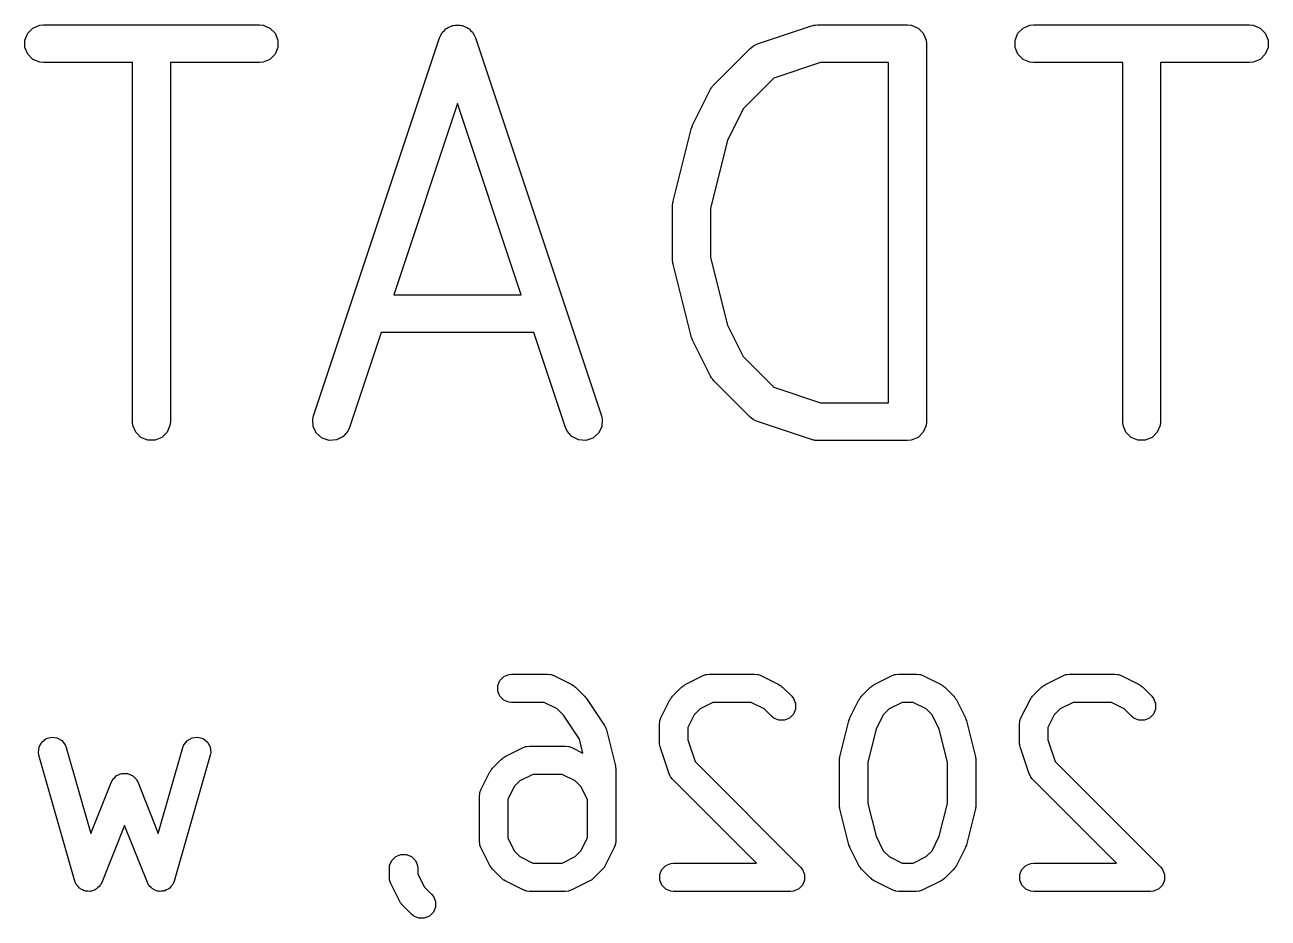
# Model space of a CAD drawing. Header units: inches. Extents: x 0.38 to 5.39, y 0.12 to 3.22.
# Drawn here: x 0.9396 to 1.1985, y 0.4305 to 0.6166 of the extents above; entities that cross this region are included whole.
import ezdxf

# ---------------------------------------------------------------- set-up
doc = ezdxf.new("R2010")
doc.units = ezdxf.units.IN
doc.header["$MEASUREMENT"] = 0
doc.layers.add('BLACK', color=250, linetype='CONTINUOUS')

msp = doc.modelspace()

# ---------------------------------------------------------------- linework, layer by layer
at = {"layer": 'BLACK', "linetype": 'CONTINUOUS'}
for p, q in [((0.94123, 0.61592), (0.94265, 0.61651)), ((0.94265, 0.61651), (0.94341, 0.61658)), ((0.94341, 0.61658), (0.98841, 0.61658)), ((0.98841, 0.61658), (0.98918, 0.61651)), ((0.98918, 0.61651), (0.9906, 0.61592)), ((1.02817, 0.61622), (1.02861, 0.61644)), ((1.02861, 0.61644), (1.02889, 0.61646)), ((1.02889, 0.61646), (1.02916, 0.61655)), ((1.02916, 0.61655), (1.02965, 0.61652)), ((1.02965, 0.61652), (1.03015, 0.61655)), ((1.03015, 0.61655), (1.03041, 0.61646)), ((1.03041, 0.61646), (1.03069, 0.61644)), ((1.03069, 0.61644), (1.03113, 0.61622)), ((1.09215, 0.61263), (1.1034, 0.61638)), ((1.1034, 0.61638), (1.10378, 0.61647)), ((1.10378, 0.61647), (1.10388, 0.61651)), ((1.10388, 0.61651), (1.10401, 0.61652)), ((1.10401, 0.61652), (1.10415, 0.61655)), ((1.10415, 0.61655), (1.10425, 0.61654)), ((1.10425, 0.61654), (1.10464, 0.61658)), ((1.10464, 0.61658), (1.12339, 0.61658)), ((1.12339, 0.61658), (1.12416, 0.61651)), ((1.12416, 0.61651), (1.12558, 0.61592)), ((1.14745, 0.61592), (1.14887, 0.61651)), ((1.14887, 0.61651), (1.14964, 0.61658)), ((1.14964, 0.61658), (1.19463, 0.61658)), ((1.19463, 0.61658), (1.1954, 0.61651)), ((1.1954, 0.61651), (1.19682, 0.61592)), ((0.93955, 0.61341), (0.94014, 0.61483)), ((0.94014, 0.61483), (0.94123, 0.61592)), ((0.9906, 0.61592), (0.99168, 0.61483)), ((0.99168, 0.61483), (0.99227, 0.61341)), ((0.99967, 0.53515), (1.02592, 0.61389)), ((1.02592, 0.61389), (1.02623, 0.61459)), ((1.02623, 0.61459), (1.02642, 0.61481)), ((1.02642, 0.61481), (1.02654, 0.61506)), ((1.02654, 0.61506), (1.02692, 0.61538)), ((1.02692, 0.61538), (1.02724, 0.61575)), ((1.02724, 0.61575), (1.02749, 0.61588)), ((1.02749, 0.61588), (1.0277, 0.61606)), ((1.0277, 0.61606), (1.02817, 0.61622)), ((1.03113, 0.61622), (1.0316, 0.61606)), ((1.0316, 0.61606), (1.03182, 0.61588)), ((1.03182, 0.61588), (1.03207, 0.61575)), ((1.03207, 0.61575), (1.03239, 0.61538)), ((1.03239, 0.61538), (1.03276, 0.61506)), ((1.03276, 0.61506), (1.03289, 0.61481)), ((1.03289, 0.61481), (1.03307, 0.61459)), ((1.03307, 0.61459), (1.03339, 0.61389)), ((1.03339, 0.61389), (1.05963, 0.53515)), ((1.12558, 0.61592), (1.12666, 0.61483)), ((1.12666, 0.61483), (1.12725, 0.61341)), ((1.14578, 0.61341), (1.14636, 0.61483)), ((1.14636, 0.61483), (1.14745, 0.61592)), ((1.19682, 0.61592), (1.19791, 0.61483)), ((1.19791, 0.61483), (1.19849, 0.61341)), ((0.93955, 0.61188), (0.93955, 0.61341)), ((0.94014, 0.61046), (0.93955, 0.61188)), ((0.99227, 0.61188), (0.99168, 0.61046)), ((0.99227, 0.61341), (0.99227, 0.61188)), ((1.08311, 0.60418), (1.09061, 0.61168)), ((1.09061, 0.61168), (1.09121, 0.61217)), ((1.09121, 0.61217), (1.09134, 0.61222)), ((1.09134, 0.61222), (1.09145, 0.61231)), ((1.09145, 0.61231), (1.09215, 0.61263)), ((1.12725, 0.61341), (1.12733, 0.61264)), ((1.12733, 0.61264), (1.12733, 0.5339)), ((1.14578, 0.61188), (1.14578, 0.61341)), ((1.14636, 0.61046), (1.14578, 0.61188)), ((1.19849, 0.61188), (1.19791, 0.61046)), ((1.19849, 0.61341), (1.19849, 0.61188)), ((0.94123, 0.60937), (0.94014, 0.61046)), ((0.94265, 0.60878), (0.94123, 0.60937)), ((0.94341, 0.60871), (0.94265, 0.60878)), ((0.96197, 0.60871), (0.94341, 0.60871)), ((0.96197, 0.5339), (0.96197, 0.60871)), ((0.98841, 0.60871), (0.96985, 0.60871)), ((0.96985, 0.60871), (0.96985, 0.5339)), ((0.98918, 0.60878), (0.98841, 0.60871)), ((0.9906, 0.60937), (0.98918, 0.60878)), ((0.99168, 0.61046), (0.9906, 0.60937)), ((1.10528, 0.60871), (1.09552, 0.60545)), ((1.11945, 0.60871), (1.10528, 0.60871)), ((1.11945, 0.53784), (1.11945, 0.60871)), ((1.14745, 0.60937), (1.14636, 0.61046)), ((1.14887, 0.60878), (1.14745, 0.60937)), ((1.14964, 0.60871), (1.14887, 0.60878)), ((1.1682, 0.60871), (1.14964, 0.60871)), ((1.1682, 0.5339), (1.1682, 0.60871)), ((1.19463, 0.60871), (1.17607, 0.60871)), ((1.17607, 0.60871), (1.17607, 0.5339)), ((1.1954, 0.60878), (1.19463, 0.60871)), ((1.19682, 0.60937), (1.1954, 0.60878)), ((1.19791, 0.61046), (1.19682, 0.60937)), ((1.08237, 0.60316), (1.08258, 0.60349)), ((1.08258, 0.60349), (1.08262, 0.60358)), ((1.08262, 0.60358), (1.08271, 0.60369)), ((1.08271, 0.60369), (1.08279, 0.60381)), ((1.08279, 0.60381), (1.08286, 0.60388)), ((1.08286, 0.60388), (1.08311, 0.60418)), ((1.09552, 0.60545), (1.08913, 0.59906)), ((1.07862, 0.59566), (1.08237, 0.60316)), ((1.02965, 0.60019), (1.01637, 0.56034)), ((1.04294, 0.56034), (1.02965, 0.60019)), ((1.08913, 0.59906), (1.08586, 0.59252)), ((1.07847, 0.59526), (1.07859, 0.59558)), ((1.07859, 0.59558), (1.0786, 0.5956)), ((1.0786, 0.5956), (1.07862, 0.59566)), ((1.07458, 0.57985), (1.07833, 0.59485)), ((1.07833, 0.59485), (1.07835, 0.59491)), ((1.07835, 0.59494), (1.07847, 0.59526)), ((1.07835, 0.59491), (1.07835, 0.59494)), ((1.08586, 0.59252), (1.08233, 0.57841)), ((1.07446, 0.57909), (1.07451, 0.57938)), ((1.07447, 0.57903), (1.07446, 0.57909)), ((1.07446, 0.5789), (1.07447, 0.57903)), ((1.07446, 0.56765), (1.07446, 0.5789)), ((1.07451, 0.57938), (1.07454, 0.57967)), ((1.07454, 0.57967), (1.07456, 0.57972)), ((1.07456, 0.57972), (1.07458, 0.57985)), ((1.08233, 0.57841), (1.08233, 0.56813)), ((1.07447, 0.56752), (1.07446, 0.56765)), ((1.07446, 0.56746), (1.07447, 0.56752)), ((1.07451, 0.56717), (1.07446, 0.56746)), ((1.07454, 0.56688), (1.07451, 0.56717)), ((1.08233, 0.56813), (1.08586, 0.55403)), ((1.07456, 0.56683), (1.07454, 0.56688)), ((1.07458, 0.56669), (1.07456, 0.56683)), ((1.07833, 0.5517), (1.07458, 0.56669)), ((1.01637, 0.56034), (1.04294, 0.56034)), ((1.01374, 0.55246), (1.00714, 0.53266)), ((1.04556, 0.55246), (1.01374, 0.55246)), ((1.05216, 0.53266), (1.04556, 0.55246)), ((1.07835, 0.55164), (1.07833, 0.5517)), ((1.07835, 0.55161), (1.07835, 0.55164)), ((1.07847, 0.55129), (1.07835, 0.55161)), ((1.08586, 0.55403), (1.08913, 0.54748)), ((1.07859, 0.55097), (1.07847, 0.55129)), ((1.0786, 0.55095), (1.07859, 0.55097)), ((1.07862, 0.55089), (1.0786, 0.55095)), ((1.08237, 0.54339), (1.07862, 0.55089)), ((1.08913, 0.54748), (1.09552, 0.54109)), ((1.08258, 0.54306), (1.08237, 0.54339)), ((1.08262, 0.54297), (1.08258, 0.54306)), ((1.08271, 0.54286), (1.08262, 0.54297)), ((1.08279, 0.54274), (1.08271, 0.54286)), ((1.08286, 0.54267), (1.08279, 0.54274)), ((1.08311, 0.54237), (1.08286, 0.54267)), ((1.09061, 0.53487), (1.08311, 0.54237)), ((1.09552, 0.54109), (1.10528, 0.53784)), ((1.10528, 0.53784), (1.11945, 0.53784)), ((0.96205, 0.53314), (0.96197, 0.5339)), ((0.96985, 0.5339), (0.96977, 0.53314)), ((0.9995, 0.5344), (0.99967, 0.53515)), ((0.99961, 0.53286), (0.9995, 0.5344)), ((1.05963, 0.53515), (1.05981, 0.5344)), ((1.05981, 0.5344), (1.0597, 0.53286)), ((1.09121, 0.53438), (1.09061, 0.53487)), ((1.09134, 0.53433), (1.09121, 0.53438)), ((1.09145, 0.53423), (1.09134, 0.53433)), ((1.09215, 0.53392), (1.09145, 0.53423)), ((1.1034, 0.53017), (1.09215, 0.53392)), ((1.12733, 0.5339), (1.12725, 0.53314)), ((1.16827, 0.53314), (1.1682, 0.5339)), ((1.17607, 0.5339), (1.176, 0.53314)), ((0.96264, 0.53172), (0.96205, 0.53314)), ((0.96372, 0.53063), (0.96264, 0.53172)), ((0.96918, 0.53172), (0.9681, 0.53063)), ((0.96977, 0.53314), (0.96918, 0.53172)), ((1.0003, 0.53149), (0.99961, 0.53286)), ((1.00146, 0.53048), (1.0003, 0.53149)), ((1.00683, 0.53195), (1.00582, 0.53079)), ((1.00714, 0.53266), (1.00683, 0.53195)), ((1.05248, 0.53195), (1.05216, 0.53266)), ((1.05349, 0.53079), (1.05248, 0.53195)), ((1.05901, 0.53149), (1.05785, 0.53048)), ((1.0597, 0.53286), (1.05901, 0.53149)), ((1.12666, 0.53172), (1.12558, 0.53063)), ((1.12725, 0.53314), (1.12666, 0.53172)), ((1.16886, 0.53172), (1.16827, 0.53314)), ((1.16995, 0.53063), (1.16886, 0.53172)), ((1.17541, 0.53172), (1.17432, 0.53063)), ((1.176, 0.53314), (1.17541, 0.53172)), ((0.96514, 0.53004), (0.96372, 0.53063)), ((0.96668, 0.53004), (0.96514, 0.53004)), ((0.9681, 0.53063), (0.96668, 0.53004)), ((1.00291, 0.53), (1.00146, 0.53048)), ((1.00445, 0.53011), (1.00291, 0.53)), ((1.00582, 0.53079), (1.00445, 0.53011)), ((1.05486, 0.53011), (1.05349, 0.53079)), ((1.05639, 0.53), (1.05486, 0.53011)), ((1.05785, 0.53048), (1.05639, 0.53)), ((1.10378, 0.53008), (1.1034, 0.53017)), ((1.10388, 0.53004), (1.10378, 0.53008)), ((1.10401, 0.53003), (1.10388, 0.53004)), ((1.10415, 0.53), (1.10401, 0.53003)), ((1.10425, 0.53001), (1.10415, 0.53)), ((1.10464, 0.52997), (1.10425, 0.53001)), ((1.12339, 0.52997), (1.10464, 0.52997)), ((1.12416, 0.53004), (1.12339, 0.52997)), ((1.12558, 0.53063), (1.12416, 0.53004)), ((1.17137, 0.53004), (1.16995, 0.53063)), ((1.1729, 0.53004), (1.17137, 0.53004)), ((1.17432, 0.53063), (1.1729, 0.53004)), ((1.03803, 0.47893), (1.03847, 0.47999)), ((1.03847, 0.47999), (1.03928, 0.48081)), ((1.03928, 0.48081), (1.04035, 0.48125)), ((1.04035, 0.48125), (1.04093, 0.48131)), ((1.04093, 0.48131), (1.04842, 0.48131)), ((1.04842, 0.48131), (1.049, 0.48125)), ((1.049, 0.48125), (1.0491, 0.48121)), ((1.0491, 0.48121), (1.0492, 0.4812)), ((1.0492, 0.4812), (1.04974, 0.48099)), ((1.04974, 0.48099), (1.05349, 0.47912)), ((1.05349, 0.47912), (1.05374, 0.47896)), ((1.07685, 0.47896), (1.0771, 0.47912)), ((1.0771, 0.47912), (1.08085, 0.48099)), ((1.08085, 0.48099), (1.08139, 0.4812)), ((1.08139, 0.4812), (1.0815, 0.48121)), ((1.0815, 0.48121), (1.08159, 0.48125)), ((1.08159, 0.48125), (1.08217, 0.48131)), ((1.08217, 0.48131), (1.09154, 0.48131)), ((1.09154, 0.48131), (1.09212, 0.48125)), ((1.09212, 0.48125), (1.09222, 0.48121)), ((1.09222, 0.48121), (1.09232, 0.4812)), ((1.09232, 0.4812), (1.09286, 0.48099)), ((1.09286, 0.48099), (1.09661, 0.47912)), ((1.09661, 0.47912), (1.09686, 0.47896)), ((1.11622, 0.47896), (1.11647, 0.47912)), ((1.11647, 0.47912), (1.12022, 0.48099)), ((1.12022, 0.48099), (1.12076, 0.4812)), ((1.12076, 0.4812), (1.12087, 0.48121)), ((1.12087, 0.48121), (1.12096, 0.48125)), ((1.12096, 0.48125), (1.12154, 0.48131)), ((1.12154, 0.48131), (1.12529, 0.48131)), ((1.12529, 0.48131), (1.12587, 0.48125)), ((1.12587, 0.48125), (1.12596, 0.48121)), ((1.12596, 0.48121), (1.12607, 0.4812)), ((1.12607, 0.4812), (1.12661, 0.48099)), ((1.12661, 0.48099), (1.13036, 0.47912)), ((1.13036, 0.47912), (1.13061, 0.47896)), ((1.15184, 0.47896), (1.15209, 0.47912)), ((1.15209, 0.47912), (1.15584, 0.48099)), ((1.15584, 0.48099), (1.15638, 0.4812)), ((1.15638, 0.4812), (1.15649, 0.48121)), ((1.15649, 0.48121), (1.15658, 0.48125)), ((1.15658, 0.48125), (1.15716, 0.48131)), ((1.15716, 0.48131), (1.16653, 0.48131)), ((1.16653, 0.48131), (1.16711, 0.48125)), ((1.16711, 0.48125), (1.16721, 0.48121)), ((1.16721, 0.48121), (1.16731, 0.4812)), ((1.16731, 0.4812), (1.16786, 0.48099)), ((1.16786, 0.48099), (1.1716, 0.47912)), ((1.1716, 0.47912), (1.17185, 0.47896)), ((1.03803, 0.47778), (1.03803, 0.47893)), ((1.03847, 0.47671), (1.03803, 0.47778)), ((1.03928, 0.4759), (1.03847, 0.47671)), ((1.05374, 0.47896), (1.05381, 0.47893)), ((1.05381, 0.47893), (1.0539, 0.47887)), ((1.0539, 0.47887), (1.05398, 0.47881)), ((1.05398, 0.47881), (1.05404, 0.47875)), ((1.05404, 0.47875), (1.05426, 0.47857)), ((1.05426, 0.47857), (1.05614, 0.47669)), ((1.05614, 0.47669), (1.05614, 0.47669)), ((1.05614, 0.47669), (1.05614, 0.47669)), ((1.05614, 0.47669), (1.05633, 0.47646)), ((1.05633, 0.47646), (1.0565, 0.47624)), ((1.07421, 0.47641), (1.07427, 0.47647)), ((1.07427, 0.47647), (1.07446, 0.47669)), ((1.07446, 0.47669), (1.07633, 0.47857)), ((1.07633, 0.47857), (1.07656, 0.47875)), ((1.07656, 0.47875), (1.07661, 0.47881)), ((1.07661, 0.47881), (1.0767, 0.47887)), ((1.0767, 0.47887), (1.07678, 0.47893)), ((1.07678, 0.47893), (1.07685, 0.47896)), ((1.09686, 0.47896), (1.09693, 0.47893)), ((1.09693, 0.47893), (1.09702, 0.47887)), ((1.09702, 0.47887), (1.0971, 0.47881)), ((1.0971, 0.47881), (1.09716, 0.47875)), ((1.09716, 0.47875), (1.09738, 0.47857)), ((1.09738, 0.47857), (1.09926, 0.47669)), ((1.09926, 0.47669), (1.09962, 0.47624)), ((1.11358, 0.47641), (1.11364, 0.47647)), ((1.11364, 0.47647), (1.11383, 0.47669)), ((1.11383, 0.47669), (1.1157, 0.47857)), ((1.1157, 0.47857), (1.11593, 0.47875)), ((1.11593, 0.47875), (1.11598, 0.47881)), ((1.11598, 0.47881), (1.11607, 0.47887)), ((1.11607, 0.47887), (1.11615, 0.47893)), ((1.11615, 0.47893), (1.11622, 0.47896)), ((1.13061, 0.47896), (1.13068, 0.47893)), ((1.13068, 0.47893), (1.13076, 0.47887)), ((1.13076, 0.47887), (1.13085, 0.47881)), ((1.13085, 0.47881), (1.1309, 0.47875)), ((1.1309, 0.47875), (1.13113, 0.47857)), ((1.13113, 0.47857), (1.133, 0.47669)), ((1.133, 0.47669), (1.13319, 0.47647)), ((1.13319, 0.47647), (1.13325, 0.47641)), ((1.1492, 0.47641), (1.14926, 0.47647)), ((1.14926, 0.47647), (1.14945, 0.47669)), ((1.14945, 0.47669), (1.15132, 0.47857)), ((1.15132, 0.47857), (1.15155, 0.47875)), ((1.15155, 0.47875), (1.1516, 0.47881)), ((1.1516, 0.47881), (1.15169, 0.47887)), ((1.15169, 0.47887), (1.15177, 0.47893)), ((1.15177, 0.47893), (1.15184, 0.47896)), ((1.17185, 0.47896), (1.17192, 0.47893)), ((1.17192, 0.47893), (1.17201, 0.47887)), ((1.17201, 0.47887), (1.17209, 0.47881)), ((1.17209, 0.47881), (1.17215, 0.47875)), ((1.17215, 0.47875), (1.17237, 0.47857)), ((1.17237, 0.47857), (1.17425, 0.47669)), ((1.17425, 0.47669), (1.17461, 0.47624)), ((1.04035, 0.47546), (1.03928, 0.4759)), ((1.04093, 0.4754), (1.04035, 0.47546)), ((1.04773, 0.4754), (1.04093, 0.4754)), ((1.05042, 0.47405), (1.04773, 0.4754)), ((1.05175, 0.47272), (1.05042, 0.47405)), ((1.0565, 0.47624), (1.0565, 0.47624)), ((1.0565, 0.47624), (1.05651, 0.47624)), ((1.05651, 0.47624), (1.06026, 0.47062)), ((1.07203, 0.47218), (1.0739, 0.47592)), ((1.0739, 0.47592), (1.07406, 0.47617)), ((1.07406, 0.47617), (1.07409, 0.47624)), ((1.07409, 0.47624), (1.07416, 0.47633)), ((1.07416, 0.47633), (1.07421, 0.47641)), ((1.08017, 0.47405), (1.07897, 0.47285)), ((1.08287, 0.4754), (1.08017, 0.47405)), ((1.09085, 0.4754), (1.08287, 0.4754)), ((1.09354, 0.47405), (1.09085, 0.4754)), ((1.09508, 0.47252), (1.09354, 0.47405)), ((1.09962, 0.47624), (1.10006, 0.47518)), ((1.10006, 0.47403), (1.09962, 0.47296)), ((1.10006, 0.47518), (1.10006, 0.47403)), ((1.1114, 0.47218), (1.11328, 0.47592)), ((1.11328, 0.47592), (1.11343, 0.47617)), ((1.11343, 0.47617), (1.11346, 0.47624)), ((1.11346, 0.47624), (1.11353, 0.47633)), ((1.11353, 0.47633), (1.11358, 0.47641)), ((1.11954, 0.47405), (1.11834, 0.47285)), ((1.12224, 0.4754), (1.11954, 0.47405)), ((1.12459, 0.4754), (1.12224, 0.4754)), ((1.12729, 0.47405), (1.12459, 0.4754)), ((1.12849, 0.47285), (1.12729, 0.47405)), ((1.13325, 0.47641), (1.1333, 0.47633)), ((1.1333, 0.47633), (1.13337, 0.47624)), ((1.13337, 0.47624), (1.1334, 0.47617)), ((1.1334, 0.47617), (1.13356, 0.47592)), ((1.13356, 0.47592), (1.13543, 0.47218)), ((1.14702, 0.47218), (1.1489, 0.47592)), ((1.1489, 0.47592), (1.14905, 0.47617)), ((1.14905, 0.47617), (1.14908, 0.47624)), ((1.14908, 0.47624), (1.14915, 0.47633)), ((1.14915, 0.47633), (1.1492, 0.47641)), ((1.15516, 0.47405), (1.15396, 0.47285)), ((1.15786, 0.4754), (1.15516, 0.47405)), ((1.16584, 0.4754), (1.15786, 0.4754)), ((1.16854, 0.47405), (1.16584, 0.4754)), ((1.17007, 0.47252), (1.16854, 0.47405)), ((1.17461, 0.47624), (1.17506, 0.47518)), ((1.17506, 0.47403), (1.17461, 0.47296)), ((1.17506, 0.47518), (1.17506, 0.47403)), ((1.05506, 0.46777), (1.05175, 0.47272)), ((1.07172, 0.47085), (1.07178, 0.47143)), ((1.07178, 0.47143), (1.07182, 0.47153)), ((1.07182, 0.47163), (1.07203, 0.47218)), ((1.07182, 0.47153), (1.07182, 0.47163)), ((1.07897, 0.47285), (1.07762, 0.47016)), ((1.09553, 0.47215), (1.09508, 0.47252)), ((1.09659, 0.47171), (1.09553, 0.47215)), ((1.09774, 0.47171), (1.09659, 0.47171)), ((1.09881, 0.47215), (1.09774, 0.47171)), ((1.09962, 0.47296), (1.09881, 0.47215)), ((1.1093, 0.46407), (1.11118, 0.47157)), ((1.11118, 0.47157), (1.11119, 0.47161)), ((1.11119, 0.47163), (1.11129, 0.47187)), ((1.11119, 0.47161), (1.11119, 0.47163)), ((1.11129, 0.47187), (1.11137, 0.47212)), ((1.11137, 0.47212), (1.11138, 0.47213)), ((1.11138, 0.47213), (1.1114, 0.47218)), ((1.11834, 0.47285), (1.11683, 0.46982)), ((1.13, 0.46982), (1.12849, 0.47285)), ((1.13543, 0.47218), (1.13545, 0.47213)), ((1.13545, 0.47213), (1.13546, 0.47212)), ((1.13546, 0.47212), (1.13555, 0.47187)), ((1.13555, 0.47187), (1.13564, 0.47163)), ((1.13564, 0.47163), (1.13564, 0.47161)), ((1.13564, 0.47161), (1.13565, 0.47157)), ((1.13565, 0.47157), (1.13753, 0.46407)), ((1.14671, 0.47085), (1.14677, 0.47143)), ((1.14677, 0.47143), (1.14681, 0.47153)), ((1.14681, 0.47163), (1.14702, 0.47218)), ((1.14681, 0.47153), (1.14681, 0.47163)), ((1.15396, 0.47285), (1.15261, 0.47016)), ((1.17052, 0.47215), (1.17007, 0.47252)), ((1.17158, 0.47171), (1.17052, 0.47215)), ((1.17274, 0.47171), (1.17158, 0.47171)), ((1.1738, 0.47215), (1.17274, 0.47171)), ((1.17461, 0.47296), (1.1738, 0.47215)), ((1.06026, 0.47062), (1.06042, 0.4703)), ((1.06042, 0.4703), (1.06047, 0.47024)), ((1.06047, 0.47024), (1.06049, 0.47017)), ((1.06049, 0.47017), (1.06053, 0.47011)), ((1.06053, 0.47011), (1.06054, 0.47004)), ((1.06054, 0.47004), (1.06066, 0.4697)), ((1.06066, 0.4697), (1.06254, 0.4622)), ((1.07172, 0.4671), (1.07172, 0.47085)), ((1.07762, 0.47016), (1.07762, 0.46758)), ((1.11683, 0.46982), (1.11512, 0.46299)), ((1.13171, 0.46299), (1.13, 0.46982)), ((1.14671, 0.4671), (1.14671, 0.47085)), ((1.15261, 0.47016), (1.15261, 0.46758)), ((0.94237, 0.46499), (0.9425, 0.46613)), ((0.9425, 0.46613), (0.94306, 0.46714)), ((0.94306, 0.46714), (0.94396, 0.46786)), ((0.94396, 0.46786), (0.94507, 0.46817)), ((0.94507, 0.46817), (0.94622, 0.46804)), ((0.94622, 0.46804), (0.94722, 0.46748)), ((0.94722, 0.46748), (0.94794, 0.46658)), ((0.94794, 0.46658), (0.94815, 0.46604)), ((0.97247, 0.46604), (0.97268, 0.46658)), ((0.97268, 0.46658), (0.9734, 0.46748)), ((0.9734, 0.46748), (0.97441, 0.46804)), ((0.97441, 0.46804), (0.97555, 0.46817)), ((0.97555, 0.46817), (0.97666, 0.46786)), ((0.97666, 0.46786), (0.97756, 0.46714)), ((0.97756, 0.46714), (0.97812, 0.46613)), ((0.97812, 0.46613), (0.97825, 0.46499)), ((1.04335, 0.466), (1.0439, 0.4662)), ((1.0439, 0.4662), (1.044, 0.46621)), ((1.044, 0.46621), (1.0441, 0.46625)), ((1.0441, 0.46625), (1.04467, 0.46631)), ((1.04467, 0.46631), (1.05217, 0.46631)), ((1.05217, 0.46631), (1.05275, 0.46625)), ((1.05275, 0.46625), (1.05285, 0.46621)), ((1.05285, 0.46621), (1.05295, 0.4662)), ((1.05295, 0.4662), (1.05349, 0.466)), ((1.05579, 0.46485), (1.05506, 0.46777)), ((1.07175, 0.46681), (1.07172, 0.4671)), ((1.07174, 0.46674), (1.07175, 0.46681)), ((1.07176, 0.46663), (1.07174, 0.46674)), ((1.07178, 0.46653), (1.07176, 0.46663)), ((1.07181, 0.46646), (1.07178, 0.46653)), ((1.07187, 0.46617), (1.07181, 0.46646)), ((1.07374, 0.46055), (1.07187, 0.46617)), ((1.07762, 0.46758), (1.07913, 0.46308)), ((1.14674, 0.46681), (1.14671, 0.4671)), ((1.14673, 0.46674), (1.14674, 0.46681)), ((1.14676, 0.46663), (1.14673, 0.46674)), ((1.14677, 0.46653), (1.14676, 0.46663)), ((1.1468, 0.46646), (1.14677, 0.46653)), ((1.14686, 0.46617), (1.1468, 0.46646)), ((1.14874, 0.46055), (1.14686, 0.46617)), ((1.15261, 0.46758), (1.15412, 0.46308)), ((0.94247, 0.46442), (0.94237, 0.46499)), ((0.94997, 0.43817), (0.94247, 0.46442)), ((0.94815, 0.46604), (0.95328, 0.4481)), ((0.96734, 0.4481), (0.97247, 0.46604)), ((0.97815, 0.46442), (0.97065, 0.43817)), ((0.97825, 0.46499), (0.97815, 0.46442)), ((1.03696, 0.46169), (1.03884, 0.46357)), ((1.03884, 0.46357), (1.03906, 0.46375)), ((1.03906, 0.46375), (1.03912, 0.46381)), ((1.03912, 0.46381), (1.0392, 0.46387)), ((1.0392, 0.46387), (1.03928, 0.46394)), ((1.03928, 0.46394), (1.03936, 0.46397)), ((1.03936, 0.46397), (1.0396, 0.46412)), ((1.0396, 0.46412), (1.04335, 0.466)), ((1.05349, 0.466), (1.05579, 0.46485)), ((1.10922, 0.4635), (1.10925, 0.46371)), ((1.10925, 0.46371), (1.10927, 0.46393)), ((1.10927, 0.46393), (1.10929, 0.46397)), ((1.10929, 0.46397), (1.1093, 0.46407)), ((1.13753, 0.46407), (1.13754, 0.46397)), ((1.13754, 0.46397), (1.13756, 0.46393)), ((1.13756, 0.46393), (1.13758, 0.46371)), ((1.13758, 0.46371), (1.13761, 0.4635)), ((1.03453, 0.45718), (1.03641, 0.46093)), ((1.03641, 0.46093), (1.03657, 0.46117)), ((1.03657, 0.46117), (1.0366, 0.46125)), ((1.0366, 0.46125), (1.03666, 0.46133)), ((1.03666, 0.46133), (1.03672, 0.46142)), ((1.03672, 0.46142), (1.03678, 0.46147)), ((1.03678, 0.46147), (1.03696, 0.46169)), ((1.06254, 0.4622), (1.06255, 0.4621)), ((1.06255, 0.4621), (1.06257, 0.46206)), ((1.06257, 0.46206), (1.06259, 0.46184)), ((1.06259, 0.46184), (1.06262, 0.46162)), ((1.06262, 0.46162), (1.06262, 0.46158)), ((1.06262, 0.46158), (1.06263, 0.46148)), ((1.06263, 0.46148), (1.06263, 0.44648)), ((1.07913, 0.46308), (1.10113, 0.44107)), ((1.10921, 0.46336), (1.10922, 0.46346)), ((1.10921, 0.45398), (1.10921, 0.46336)), ((1.10922, 0.46346), (1.10922, 0.4635)), ((1.11512, 0.46299), (1.11512, 0.45435)), ((1.13171, 0.45435), (1.13171, 0.46299)), ((1.13761, 0.4635), (1.13761, 0.46346)), ((1.13761, 0.46346), (1.13762, 0.46336)), ((1.13762, 0.46336), (1.13762, 0.45398)), ((1.15412, 0.46308), (1.17612, 0.44107)), ((0.95328, 0.4481), (0.95757, 0.45883)), ((0.95757, 0.45883), (0.95784, 0.45934)), ((0.95784, 0.45934), (0.95786, 0.45937)), ((0.95786, 0.45937), (0.95788, 0.4594)), ((0.95788, 0.4594), (0.95826, 0.45978)), ((0.95826, 0.45978), (0.95864, 0.46017)), ((0.95864, 0.46017), (0.95867, 0.46018)), ((0.95867, 0.46018), (0.9587, 0.46021)), ((0.9587, 0.46021), (0.9592, 0.46041)), ((0.9592, 0.46041), (0.9597, 0.46062)), ((0.9597, 0.46062), (0.95974, 0.46062)), ((0.95974, 0.46062), (0.95977, 0.46063)), ((0.95977, 0.46063), (0.96031, 0.46063)), ((0.96031, 0.46063), (0.96085, 0.46063)), ((0.96085, 0.46063), (0.96089, 0.46062)), ((0.96089, 0.46062), (0.96092, 0.46062)), ((0.96092, 0.46062), (0.96142, 0.46041)), ((0.96142, 0.46041), (0.96192, 0.46021)), ((0.96192, 0.46021), (0.96195, 0.46018)), ((0.96195, 0.46018), (0.96198, 0.46017)), ((0.96198, 0.46017), (0.96236, 0.45978)), ((0.96236, 0.45978), (0.96275, 0.4594)), ((0.96275, 0.4594), (0.96276, 0.45937)), ((0.96276, 0.45937), (0.96279, 0.45934)), ((0.96279, 0.45934), (0.96305, 0.45883)), ((0.96305, 0.45883), (0.96734, 0.4481)), ((1.04267, 0.45905), (1.04148, 0.45786)), ((1.04537, 0.4604), (1.04267, 0.45905)), ((1.05148, 0.4604), (1.04537, 0.4604)), ((1.05417, 0.45905), (1.05148, 0.4604)), ((1.05537, 0.45786), (1.05417, 0.45905)), ((1.07398, 0.46002), (1.07374, 0.46055)), ((1.07405, 0.45994), (1.07398, 0.46002)), ((1.07409, 0.45984), (1.07405, 0.45994)), ((1.07446, 0.45939), (1.07409, 0.45984)), ((1.09191, 0.44194), (1.07446, 0.45939)), ((1.14897, 0.46002), (1.14874, 0.46055)), ((1.14904, 0.45994), (1.14897, 0.46002)), ((1.14908, 0.45984), (1.14904, 0.45994)), ((1.14945, 0.45939), (1.14908, 0.45984)), ((1.16691, 0.44194), (1.14945, 0.45939)), ((1.03422, 0.45586), (1.03428, 0.45643)), ((1.03422, 0.44648), (1.03422, 0.45586)), ((1.03428, 0.45643), (1.03432, 0.45653)), ((1.03432, 0.45653), (1.03433, 0.45664)), ((1.03433, 0.45664), (1.03453, 0.45718)), ((1.04148, 0.45786), (1.04013, 0.45516)), ((1.05672, 0.45516), (1.05537, 0.45786)), ((1.04013, 0.45516), (1.04013, 0.44718)), ((1.05672, 0.44718), (1.05672, 0.45516)), ((1.10922, 0.45388), (1.10921, 0.45398)), ((1.10922, 0.45384), (1.10922, 0.45388)), ((1.10925, 0.45362), (1.10922, 0.45384)), ((1.10927, 0.45341), (1.10925, 0.45362)), ((1.10929, 0.45337), (1.10927, 0.45341)), ((1.1093, 0.45327), (1.10929, 0.45337)), ((1.11118, 0.44577), (1.1093, 0.45327)), ((1.11512, 0.45435), (1.11683, 0.44751)), ((1.13, 0.44751), (1.13171, 0.45435)), ((1.13753, 0.45327), (1.13565, 0.44577)), ((1.13754, 0.45337), (1.13753, 0.45327)), ((1.13756, 0.45341), (1.13754, 0.45337)), ((1.13758, 0.45362), (1.13756, 0.45341)), ((1.13761, 0.45384), (1.13758, 0.45362)), ((1.13762, 0.45398), (1.13761, 0.45388)), ((1.13761, 0.45388), (1.13761, 0.45384)), ((0.96031, 0.44978), (0.95555, 0.43789)), ((0.96507, 0.43789), (0.96031, 0.44978)), ((1.03428, 0.44591), (1.03422, 0.44648)), ((1.03432, 0.44581), (1.03428, 0.44591)), ((1.03433, 0.4457), (1.03432, 0.44581)), ((1.03453, 0.44516), (1.03433, 0.4457)), ((1.04013, 0.44718), (1.04148, 0.44448)), ((1.05537, 0.44448), (1.05672, 0.44718)), ((1.06252, 0.4457), (1.06231, 0.44516)), ((1.06253, 0.44581), (1.06252, 0.4457)), ((1.06257, 0.44591), (1.06253, 0.44581)), ((1.06263, 0.44648), (1.06257, 0.44591)), ((1.11119, 0.44572), (1.11118, 0.44577)), ((1.11119, 0.4457), (1.11119, 0.44572)), ((1.11129, 0.44546), (1.11119, 0.4457)), ((1.11137, 0.44522), (1.11129, 0.44546)), ((1.11683, 0.44751), (1.11834, 0.44448)), ((1.12849, 0.44448), (1.13, 0.44751)), ((1.13555, 0.44546), (1.13546, 0.44522)), ((1.13564, 0.4457), (1.13555, 0.44546)), ((1.13565, 0.44577), (1.13564, 0.44572)), ((1.13564, 0.44572), (1.13564, 0.4457)), ((1.01597, 0.4425), (1.01679, 0.44331)), ((1.01679, 0.44331), (1.01785, 0.44375)), ((1.01785, 0.44375), (1.019, 0.44375)), ((1.019, 0.44375), (1.02007, 0.44331)), ((1.02007, 0.44331), (1.02088, 0.4425)), ((1.03641, 0.44141), (1.03453, 0.44516)), ((1.04148, 0.44448), (1.04267, 0.44328)), ((1.04267, 0.44328), (1.04537, 0.44194)), ((1.05148, 0.44194), (1.05417, 0.44328)), ((1.05417, 0.44328), (1.05537, 0.44448)), ((1.06231, 0.44516), (1.06044, 0.44141)), ((1.11138, 0.4452), (1.11137, 0.44522)), ((1.1114, 0.44516), (1.11138, 0.4452)), ((1.11328, 0.44141), (1.1114, 0.44516)), ((1.11834, 0.44448), (1.11954, 0.44328)), ((1.11954, 0.44328), (1.12224, 0.44194)), ((1.12459, 0.44194), (1.12729, 0.44328)), ((1.12729, 0.44328), (1.12849, 0.44448)), ((1.13543, 0.44516), (1.13356, 0.44141)), ((1.13545, 0.4452), (1.13543, 0.44516)), ((1.13546, 0.44522), (1.13545, 0.4452)), ((1.01548, 0.44086), (1.01553, 0.44143)), ((1.01548, 0.43898), (1.01548, 0.44086)), ((1.01553, 0.44143), (1.01597, 0.4425)), ((1.02088, 0.4425), (1.02132, 0.44143)), ((1.02132, 0.44143), (1.02138, 0.44086)), ((1.02138, 0.44086), (1.02138, 0.43968)), ((1.03657, 0.44116), (1.03641, 0.44141)), ((1.0366, 0.44109), (1.03657, 0.44116)), ((1.03666, 0.44101), (1.0366, 0.44109)), ((1.03672, 0.44092), (1.03666, 0.44101)), ((1.03678, 0.44087), (1.03672, 0.44092)), ((1.03696, 0.44065), (1.03678, 0.44087)), ((1.03884, 0.43877), (1.03696, 0.44065)), ((1.04537, 0.44194), (1.05148, 0.44194)), ((1.05989, 0.44065), (1.05801, 0.43877)), ((1.06007, 0.44087), (1.05989, 0.44065)), ((1.06013, 0.44092), (1.06007, 0.44087)), ((1.06019, 0.44101), (1.06013, 0.44092)), ((1.06025, 0.44109), (1.06019, 0.44101)), ((1.06028, 0.44116), (1.06025, 0.44109)), ((1.06044, 0.44141), (1.06028, 0.44116)), ((1.07178, 0.43956), (1.07222, 0.44062)), ((1.07222, 0.44062), (1.07303, 0.44144)), ((1.07303, 0.44144), (1.0741, 0.44188)), ((1.0741, 0.44188), (1.07467, 0.44194)), ((1.07467, 0.44194), (1.09191, 0.44194)), ((1.10113, 0.44107), (1.1015, 0.44062)), ((1.1015, 0.44062), (1.10194, 0.43956)), ((1.11343, 0.44116), (1.11328, 0.44141)), ((1.11346, 0.44109), (1.11343, 0.44116)), ((1.11353, 0.44101), (1.11346, 0.44109)), ((1.11358, 0.44092), (1.11353, 0.44101)), ((1.11364, 0.44087), (1.11358, 0.44092)), ((1.11383, 0.44065), (1.11364, 0.44087)), ((1.1157, 0.43877), (1.11383, 0.44065)), ((1.12224, 0.44194), (1.12459, 0.44194)), ((1.133, 0.44065), (1.13113, 0.43877)), ((1.13319, 0.44087), (1.133, 0.44065)), ((1.13325, 0.44092), (1.13319, 0.44087)), ((1.1333, 0.44101), (1.13325, 0.44092)), ((1.13337, 0.44109), (1.1333, 0.44101)), ((1.1334, 0.44116), (1.13337, 0.44109)), ((1.13356, 0.44141), (1.1334, 0.44116)), ((1.14677, 0.43956), (1.14721, 0.44062)), ((1.14721, 0.44062), (1.14802, 0.44144)), ((1.14802, 0.44144), (1.14909, 0.44188)), ((1.14909, 0.44188), (1.14966, 0.44194)), ((1.14966, 0.44194), (1.16691, 0.44194)), ((1.17612, 0.44107), (1.17649, 0.44062)), ((1.17649, 0.44062), (1.17693, 0.43956)), ((0.95019, 0.43763), (0.94997, 0.43817)), ((0.9503, 0.43749), (0.95019, 0.43763)), ((0.95555, 0.43789), (0.95529, 0.43737)), ((0.96533, 0.43737), (0.96507, 0.43789)), ((0.97044, 0.43763), (0.97032, 0.43749)), ((0.97065, 0.43817), (0.97044, 0.43763)), ((1.01553, 0.43841), (1.01548, 0.43898)), ((1.01557, 0.43831), (1.01553, 0.43841)), ((1.01558, 0.4382), (1.01557, 0.43831)), ((1.01579, 0.43766), (1.01558, 0.4382)), ((1.01766, 0.43391), (1.01579, 0.43766)), ((1.02138, 0.43968), (1.02273, 0.43698)), ((1.03906, 0.43858), (1.03884, 0.43877)), ((1.03912, 0.43853), (1.03906, 0.43858)), ((1.0392, 0.43847), (1.03912, 0.43853)), ((1.03928, 0.4384), (1.0392, 0.43847)), ((1.03936, 0.43837), (1.03928, 0.4384)), ((1.0396, 0.43822), (1.03936, 0.43837)), ((1.04335, 0.43634), (1.0396, 0.43822)), ((1.05724, 0.43822), (1.05349, 0.43634)), ((1.05749, 0.43837), (1.05724, 0.43822)), ((1.05756, 0.4384), (1.05749, 0.43837)), ((1.05764, 0.43847), (1.05756, 0.4384)), ((1.05773, 0.43853), (1.05764, 0.43847)), ((1.05779, 0.43858), (1.05773, 0.43853)), ((1.05801, 0.43877), (1.05779, 0.43858)), ((1.07178, 0.43841), (1.07178, 0.43956)), ((1.07222, 0.43734), (1.07178, 0.43841)), ((1.10194, 0.43841), (1.1015, 0.43734)), ((1.10194, 0.43956), (1.10194, 0.43841)), ((1.11593, 0.43858), (1.1157, 0.43877)), ((1.11598, 0.43853), (1.11593, 0.43858)), ((1.11607, 0.43847), (1.11598, 0.43853)), ((1.11615, 0.4384), (1.11607, 0.43847)), ((1.11622, 0.43837), (1.11615, 0.4384)), ((1.11647, 0.43822), (1.11622, 0.43837)), ((1.12022, 0.43634), (1.11647, 0.43822)), ((1.13036, 0.43822), (1.12661, 0.43634)), ((1.13061, 0.43837), (1.13036, 0.43822)), ((1.13068, 0.4384), (1.13061, 0.43837)), ((1.13076, 0.43847), (1.13068, 0.4384)), ((1.13085, 0.43853), (1.13076, 0.43847)), ((1.1309, 0.43858), (1.13085, 0.43853)), ((1.13113, 0.43877), (1.1309, 0.43858)), ((1.14677, 0.43841), (1.14677, 0.43956)), ((1.14721, 0.43734), (1.14677, 0.43841)), ((1.17693, 0.43841), (1.17649, 0.43734)), ((1.17693, 0.43956), (1.17693, 0.43841)), ((0.95038, 0.43731), (0.9503, 0.43749)), ((0.95066, 0.43704), (0.95038, 0.43731)), ((0.9509, 0.43673), (0.95066, 0.43704)), ((0.95107, 0.43664), (0.9509, 0.43673)), ((0.9512, 0.43651), (0.95107, 0.43664)), ((0.95157, 0.43636), (0.9512, 0.43651)), ((0.95191, 0.43617), (0.95157, 0.43636)), ((0.9521, 0.43615), (0.95191, 0.43617)), ((0.95227, 0.43608), (0.9521, 0.43615)), ((0.95266, 0.43609), (0.95227, 0.43608)), ((0.95305, 0.43604), (0.95266, 0.43609)), ((0.95323, 0.43609), (0.95305, 0.43604)), ((0.95342, 0.43609), (0.95323, 0.43609)), ((0.95378, 0.43625), (0.95342, 0.43609)), ((0.95416, 0.43636), (0.95378, 0.43625)), ((0.95431, 0.43647), (0.95416, 0.43636)), ((0.95448, 0.43655), (0.95431, 0.43647)), ((0.95476, 0.43683), (0.95448, 0.43655)), ((0.95506, 0.43707), (0.95476, 0.43683)), ((0.95515, 0.43724), (0.95506, 0.43707)), ((0.95529, 0.43737), (0.95515, 0.43724)), ((0.96547, 0.43724), (0.96533, 0.43737)), ((0.96556, 0.43707), (0.96547, 0.43724)), ((0.96587, 0.43683), (0.96556, 0.43707)), ((0.96614, 0.43655), (0.96587, 0.43683)), ((0.96631, 0.43647), (0.96614, 0.43655)), ((0.96646, 0.43636), (0.96631, 0.43647)), ((0.96684, 0.43625), (0.96646, 0.43636)), ((0.9672, 0.43609), (0.96684, 0.43625)), ((0.96739, 0.43609), (0.9672, 0.43609)), ((0.96757, 0.43604), (0.96739, 0.43609)), ((0.96796, 0.43609), (0.96757, 0.43604)), ((0.96835, 0.43608), (0.96796, 0.43609)), ((0.96853, 0.43615), (0.96835, 0.43608)), ((0.96871, 0.43617), (0.96853, 0.43615)), ((0.96906, 0.43636), (0.96871, 0.43617)), ((0.96942, 0.43651), (0.96906, 0.43636)), ((0.96955, 0.43664), (0.96942, 0.43651)), ((0.96972, 0.43673), (0.96955, 0.43664)), ((0.96996, 0.43704), (0.96972, 0.43673)), ((0.97024, 0.43731), (0.96996, 0.43704)), ((0.97032, 0.43749), (0.97024, 0.43731)), ((1.02273, 0.43698), (1.02427, 0.43545)), ((1.02427, 0.43545), (1.02463, 0.435)), ((1.0439, 0.43614), (1.04335, 0.43634)), ((1.044, 0.43613), (1.0439, 0.43614)), ((1.0441, 0.43609), (1.044, 0.43613)), ((1.04467, 0.43603), (1.0441, 0.43609)), ((1.05217, 0.43603), (1.04467, 0.43603)), ((1.05275, 0.43609), (1.05217, 0.43603)), ((1.05285, 0.43613), (1.05275, 0.43609)), ((1.05295, 0.43614), (1.05285, 0.43613)), ((1.05349, 0.43634), (1.05295, 0.43614)), ((1.07303, 0.43653), (1.07222, 0.43734)), ((1.0741, 0.43609), (1.07303, 0.43653)), ((1.07467, 0.43603), (1.0741, 0.43609)), ((1.09904, 0.43603), (1.07467, 0.43603)), ((1.09962, 0.43609), (1.09904, 0.43603)), ((1.09993, 0.43622), (1.09962, 0.43609)), ((1.10068, 0.43653), (1.09993, 0.43622)), ((1.1015, 0.43734), (1.10068, 0.43653)), ((1.12076, 0.43614), (1.12022, 0.43634)), ((1.12087, 0.43613), (1.12076, 0.43614)), ((1.12096, 0.43609), (1.12087, 0.43613)), ((1.12154, 0.43603), (1.12096, 0.43609)), ((1.12529, 0.43603), (1.12154, 0.43603)), ((1.12587, 0.43609), (1.12529, 0.43603)), ((1.12596, 0.43613), (1.12587, 0.43609)), ((1.12607, 0.43614), (1.12596, 0.43613)), ((1.12661, 0.43634), (1.12607, 0.43614)), ((1.14802, 0.43653), (1.14721, 0.43734)), ((1.14909, 0.43609), (1.14802, 0.43653)), ((1.14966, 0.43603), (1.14909, 0.43609)), ((1.17403, 0.43603), (1.14966, 0.43603)), ((1.17461, 0.43609), (1.17403, 0.43603)), ((1.17492, 0.43622), (1.17461, 0.43609)), ((1.17567, 0.43653), (1.17492, 0.43622)), ((1.17649, 0.43734), (1.17567, 0.43653)), ((1.01782, 0.43367), (1.01766, 0.43391)), ((1.01785, 0.43359), (1.01782, 0.43367)), ((1.01791, 0.43351), (1.01785, 0.43359)), ((1.01797, 0.43342), (1.01791, 0.43351)), ((1.01803, 0.43337), (1.01797, 0.43342)), ((1.01822, 0.43315), (1.01803, 0.43337)), ((1.02009, 0.43127), (1.01822, 0.43315)), ((1.02463, 0.435), (1.02507, 0.43394)), ((1.02507, 0.43278), (1.02463, 0.43172)), ((1.02507, 0.43394), (1.02507, 0.43278)), ((1.02054, 0.4309), (1.02009, 0.43127)), ((1.0216, 0.43046), (1.02054, 0.4309)), ((1.02275, 0.43046), (1.0216, 0.43046)), ((1.02382, 0.4309), (1.02275, 0.43046)), ((1.02463, 0.43172), (1.02382, 0.4309))]:
    msp.add_line(p, q, dxfattribs=at)

doc.saveas('drawing.dxf')
